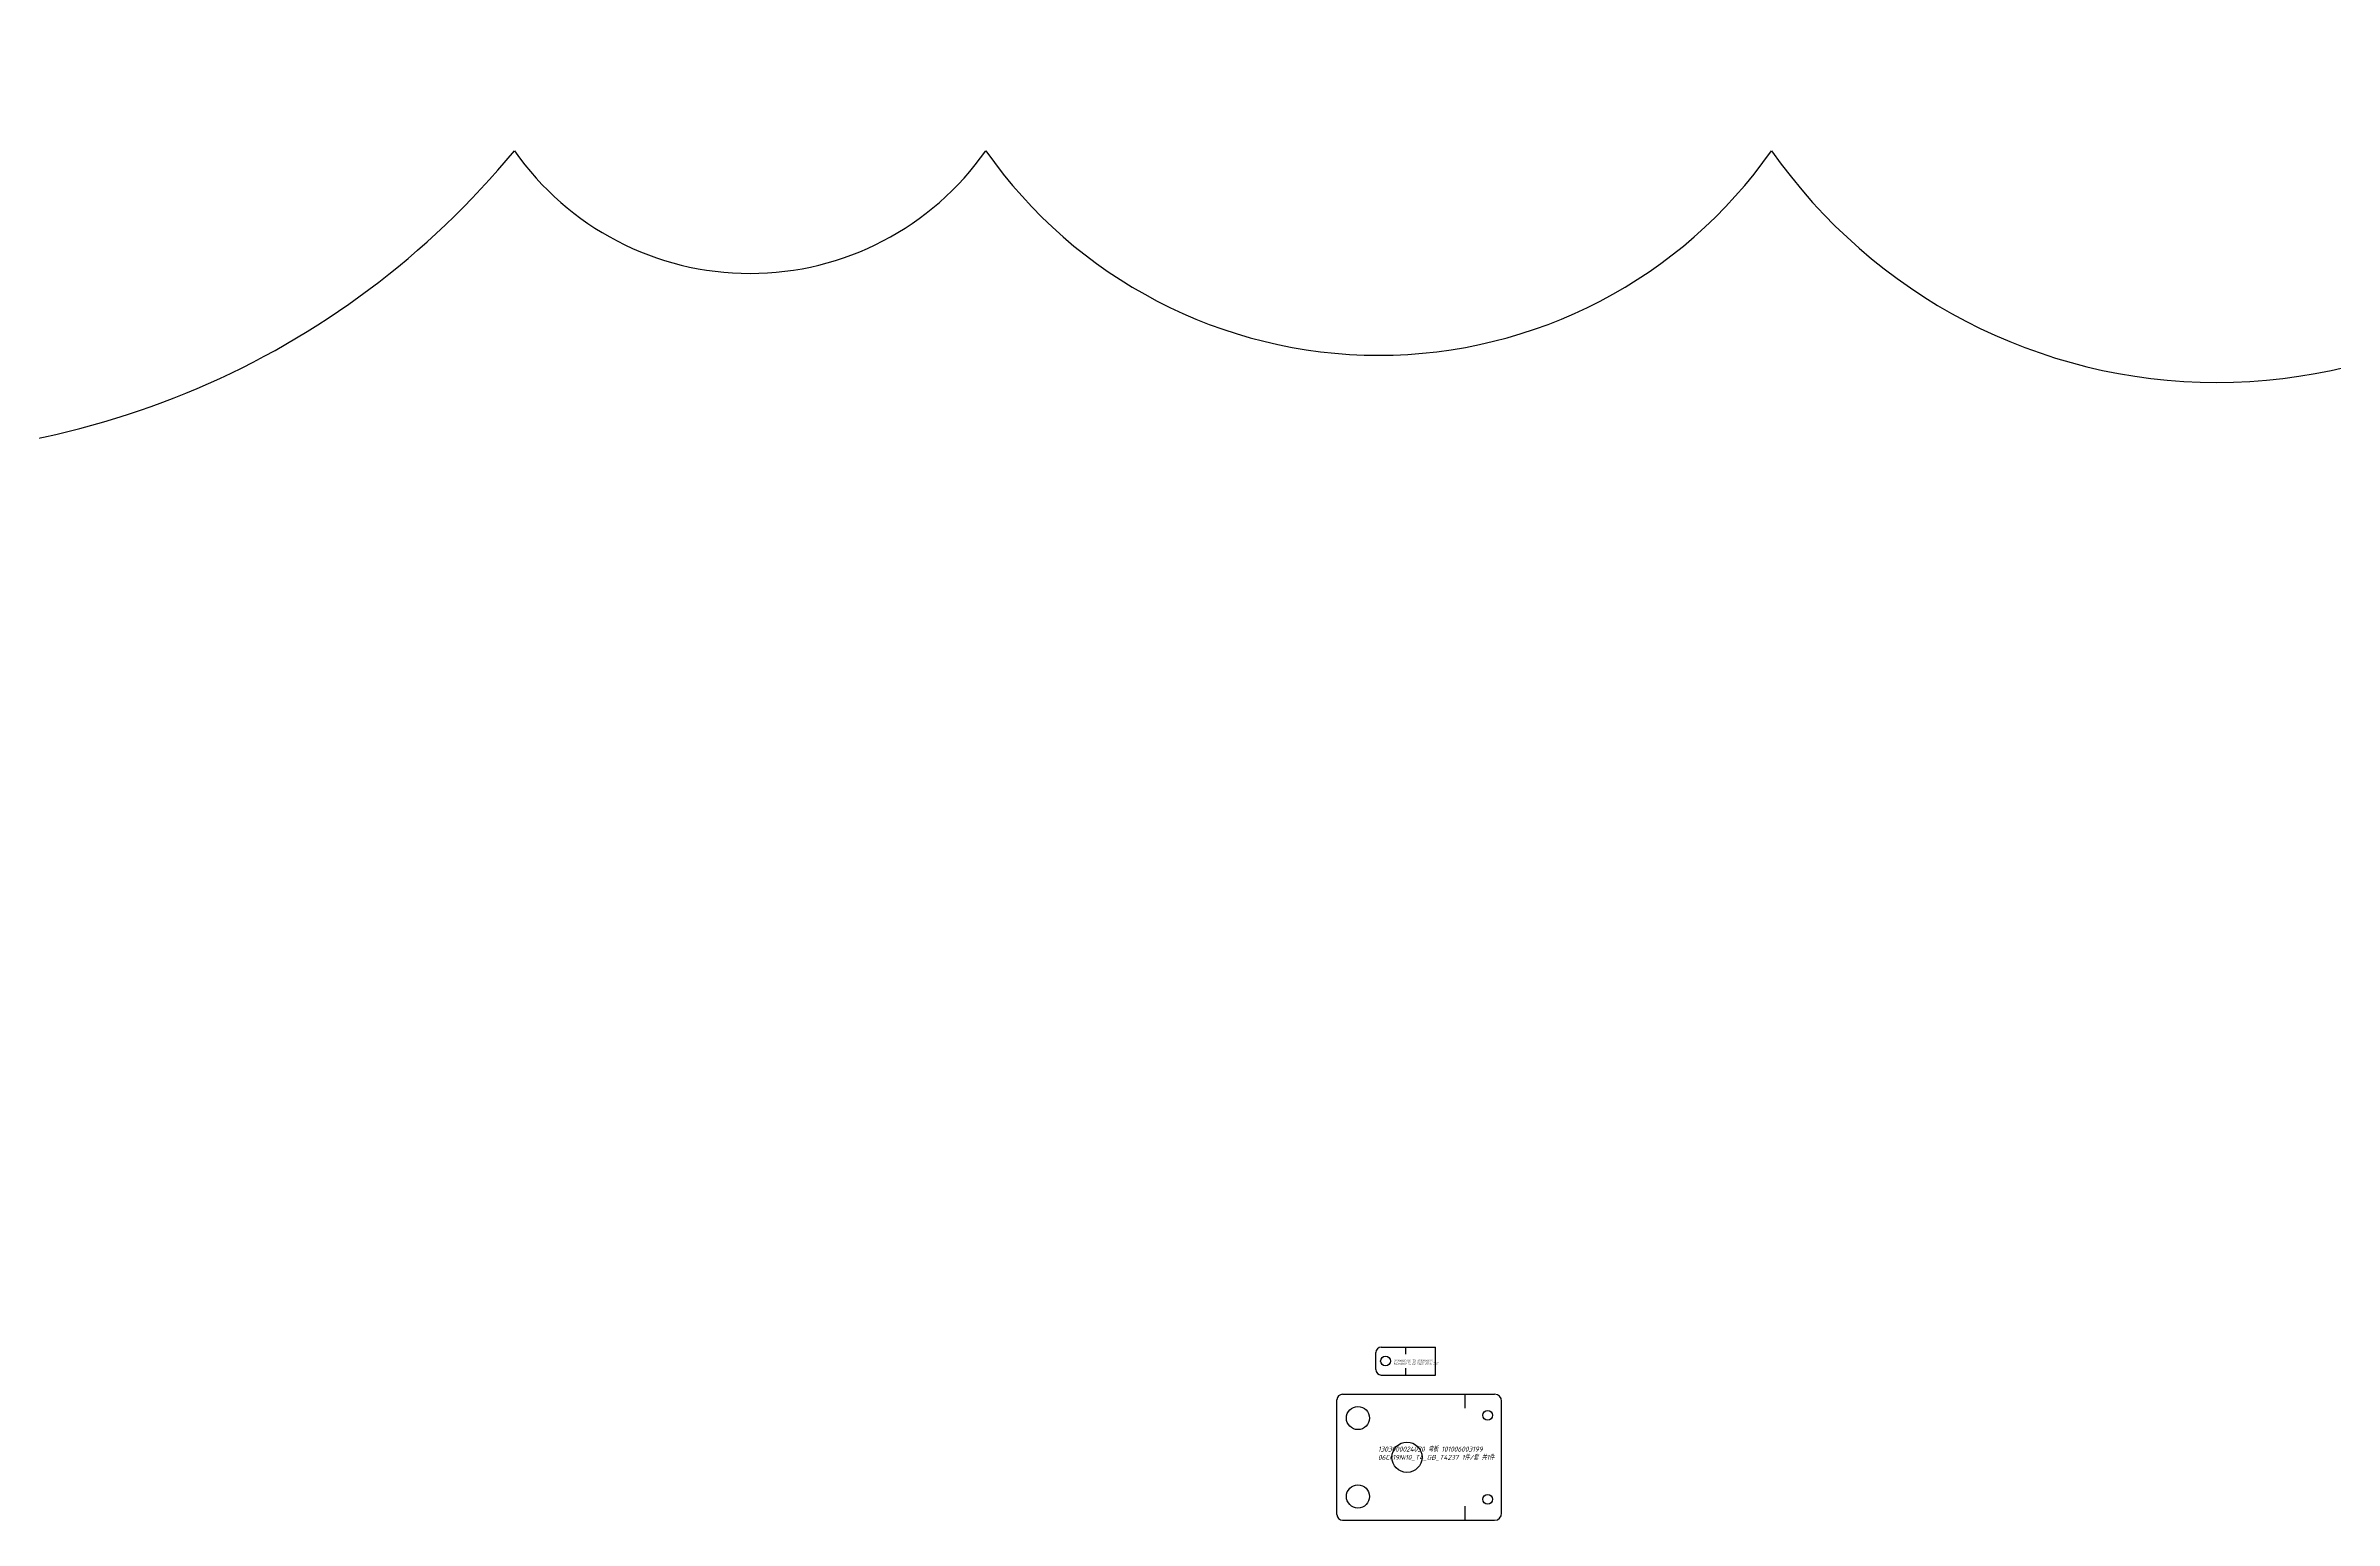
# Model space of a CAD drawing. Header units: millimetres. Extents: x -3655 to 91731, y -8503 to 8404.
# Drawn here: x 13102 to 14736, y -10 to 1043 of the extents above; entities that cross this region are included whole.
import ezdxf

# ---------------------------------------------------------------- set-up
doc = ezdxf.new("R2010")
doc.units = ezdxf.units.MM
doc.linetypes.add('CENTERX2', pattern=[20.32, 12.7, -2.54, 2.54, -2.54])
doc.layers.add('HUAXIAN', color=6, linetype='CENTERX2')
doc.styles.get("Standard").update_dxf_attribs({"font": 'gbeitc.shx', "bigfont": 'gbcbig.shx'})

# ---------------------------------------------------------------- blocks, each defined once
blk = doc.blocks.new('1303000024031 弯板 101006003197')
at = {"layer": 'Defpoints'}
for p, q in [((-25, -6), (-25, 6)), ((-21, 10), (17.6, 10)), ((17.6, -10), (17.6, 10)), ((-21, -10), (17.6, -10))]:
    blk.add_line(p, q, dxfattribs=at)
blk.add_circle((-18, 0), 3.5, dxfattribs=at)
for centre, start, end in [((-21, 6), 90, 180), ((-21, -6), 180, 270)]:
    blk.add_arc(centre, 4, start, end, dxfattribs=at)
at = {"layer": 'HUAXIAN'}
for p, q in [((-3.7, 10), (-3.7, 5)), ((-3.7, -5), (-3.7, -10))]:
    blk.add_line(p, q, dxfattribs=at)
at = {"color": 3, "insert": (-12.3, 1), "char_height": 1.341, "attachment_point": 1}
blk.add_mtext_dynamic_manual_height_columns('1303000024031 弯板 101006003197 06Cr19Ni10_T4_GB_T4237 2件/套 共2件', width=26.827, gutter_width=6.71, heights=[0], dxfattribs=at)
blk = doc.blocks.new('1303000024030 弯板 101006003199')
at = {"color": 7, "linetype": 'Continuous'}
for p, q in [((88.2, -42.1), (88.2, 39.9)), ((92.2, 43.9), (200.8, 43.9)), ((205.8, -41.1), (205.8, 38.9)), ((92.2, -46.1), (200.8, -46.1))]:
    blk.add_line(p, q, dxfattribs=at)
for centre, radius in [((103.2, 26.9), 8.25), ((195.8, 28.9), 3.5), ((138.2, -1.1), 10.8), ((103.2, -29.1), 8.25), ((195.8, -31.1), 3.5)]:
    blk.add_circle(centre, radius, dxfattribs=at)
for centre, radius, start, end in [((92.2, 39.9), 4, 90, 180), ((200.8, 38.9), 5, 0, 90), ((92.2, -42.1), 4, 180, 270), ((200.8, -41.1), 5, 270, 0)]:
    blk.add_arc(centre, radius, start, end, dxfattribs=at)
at = {"layer": 'HUAXIAN'}
for p, q in [((179.5, 43.9), (179.5, 33.9)), ((179.5, -36.1), (179.5, -46.1))]:
    blk.add_line(p, q, dxfattribs=at)
at = {"color": 3, "insert": (117.5, 6.5), "char_height": 3.543, "attachment_point": 1}
blk.add_mtext_dynamic_manual_height_columns('1303000024030 弯板 101006003199 06Cr19Ni10_T4_GB_T4237 1件/套 共1件', width=70.855, gutter_width=17.7, heights=[0], dxfattribs=at)

msp = doc.modelspace()

# ---------------------------------------------------------------- linework, layer by layer
at = {"color": 3}
msp.add_lwpolyline([(12463.64266, 1043.28765, 0.52056705), (13436.45532, 968.52845, 0.52056705), (13436.45532, 968.52845, 0.52056705), (13773.19808, 968.52845, 0.52056705), (13773.19808, 968.52845, 0.52056705), (14334.43609, 968.52845, 0.52056705), (14334.43609, 968.52845, 0.52056705), (14970.50586, 968.52845, 0.52056705), (14970.50586, 968.52845, 0.52056705), (15456.91226, 968.52845, 0.52056705), (15456.91226, 968.52845, 0.52056705), (15681.40739, 1005.90805, 0.52056705), (15681.40739, 1005.90805, 0.52056705), (16130.39778, 1005.90805, 0.52056705), (16130.39778, 1005.90805, 0.52056705), (16205.22953, 1005.90805, 0.52056705), (16205.22953, 1005.90805, 0.52056705), (16242.6454, 1005.90805, 0.52056705), (16242.6454, 1005.90805, 0.52056705), (17140.62631, 1005.90805, 0.52056705)], format="xyb", dxfattribs=at)

# ---------------------------------------------------------------- block references
at = {"color": 1}
for name, p in [('1303000024031 弯板 101006003197', (14076.70419, 104.15859)), ('1303000024030 弯板 101006003199', (13935.8219, 36.54674))]:
    msp.add_blockref(name, p, dxfattribs=at)

doc.saveas('drawing.dxf')
